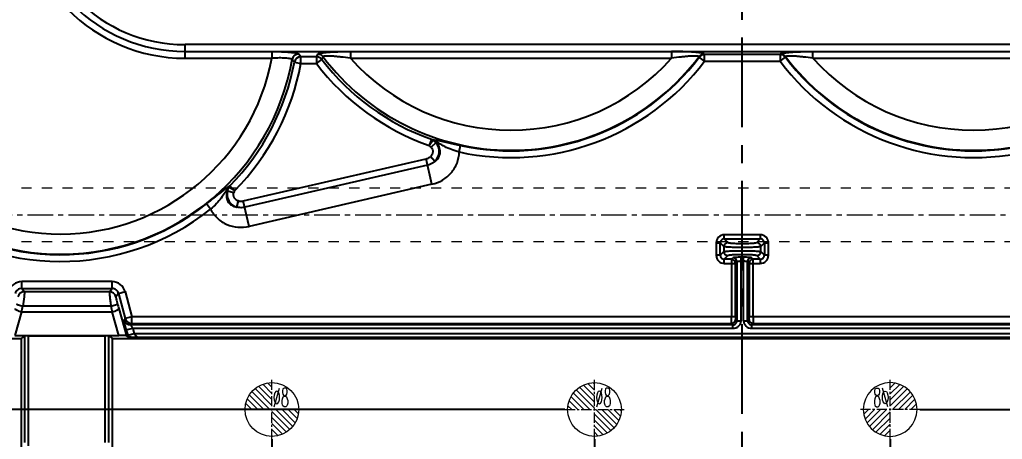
# Model space of a CAD drawing. Header units: millimetres. Extents: x -685 to 1888, y -6001 to 855.
# Drawn here: x 98.3 to 244.5, y -2844.4 to -2781.9 of the extents above; entities that cross this region are included whole.
import ezdxf
from ezdxf.enums import TextEntityAlignment as Align

# ---------------------------------------------------------------- set-up
doc = ezdxf.new("R2010")
doc.units = ezdxf.units.MM
doc.header["$LTSCALE"] = 16.335
doc.header["$PDMODE"] = 3
doc.header["$PDSIZE"] = 0.3125
doc.linetypes.add('CENTER', pattern=[0.6, 0.375, -0.075, 0.075, -0.075])
doc.linetypes.add('HIDDEN', pattern=[0.2, 0.1, -0.1])
doc.layers.get('0').update_dxf_attribs({"linetype": 'CONTINUOUS'})
doc.layers.get('Defpoints').update_dxf_attribs({"linetype": 'CONTINUOUS'})
for name, color, linetype, lineweight in [('cool', 153, 'HIDDEN', 9), ('dim', 82, 'CONTINUOUS', 9), ('epin', 13, 'CONTINUOUS', 9)]:
    doc.layers.add(name, color=color, linetype=linetype, lineweight=lineweight)
doc.styles.get("Standard").update_dxf_attribs({"font": 'txt', "width": 0.8})
doc.styles.add('TXT05', font='txt.shx', dxfattribs={"width": 0.5, "bigfont": 'gbcbig.shx'})
doc.dimstyles.new('mold', dxfattribs={"dimtxt": 8, "dimasz": 5, "dimexe": 0, "dimexo": 0, "dimgap": 0, "dimtad": 1, "dimzin": 1, "dimtxsty": 'Standard', "dimcen": 0, "dimclrd": 4, "dimclre": 4, "dimclrt": 6, "dimazin": 0, "dimtfac": 1, "dimtofl": 0, "dimtmove": 0, "dimatfit": 3, "dimfxl": 0, "dimarcsym": 0})

# ---------------------------------------------------------------- blocks, each defined once
blk = doc.blocks.new('epin_ejp_8')
at = {"layer": 'epin'}
h = blk.add_hatch(dxfattribs=at)
h.set_pattern_fill('_ANSI31', color=123, scale=0.2, angle=90, style=0)
h.set_pattern_definition([(135, (-263.1036, 1313.3417), (-0.4490128, -0.4490128), [])])
h.paths.add_polyline_path([(0, 4, 0.414214), (-4, 0), (0, 0)])
h.paths.add_polyline_path([(4, 0), (0, 0), (0, -4, 0.414214)])
at = {"layer": 'epin', "color": 1, "linetype": 'CENTER', "ltscale": 0.248791}
for p, q in [((0, -4.4), (0, 4.4)), ((-4.4, 0), (4.4, 0))]:
    blk.add_line(p, q, dxfattribs=at)
at = {"layer": 'epin'}
blk.add_circle((0, 0), 4, dxfattribs=at)
at = {"layer": 'epin', "color": 6, "style": 'TXT05', "width": 0.5}
blk.add_text('%%c8', height=2.8, dxfattribs=at).set_placement((1.33, 1.8), align=Align.MIDDLE)
blk = doc.blocks.new('124')
at = {"layer": 'cool', "ltscale": 0.932966}
for p, q in [((10.14, -1344.71), (401.48, -1344.71)), ((10.14, -1352.71), (401.48, -1352.71))]:
    blk.add_line(p, q, dxfattribs=at)
at = {"layer": 'cool', "color": 1, "linetype": 'CENTER', "ltscale": 0.621977}
blk.add_line((-4.19, -1348.71), (415.81, -1348.71), dxfattribs=at)
blk = doc.blocks.new('*D342')
at = {"layer": 'Defpoints', "color": 0}
for p in [(205.81, -2750.93), (387.66, -2810.93), (421.82, -2810.93)]:
    blk.add_point(p, dxfattribs=at)
at = {"layer": 'dim', "color": 4, "lineweight": -2}
blk.add_line((387.66, -2810.93), (436.49, -2810.93), dxfattribs=at)
at = {"layer": 'dim', "color": 6, "insert": (429.15, -2808.01), "char_height": 5, "attachment_point": 5}
blk.add_mtext('60,00', dxfattribs=at)
blk = doc.blocks.new('*D343')
at = {"layer": 'Defpoints', "color": 0}
for p in [(205.81, -2750.93), (362.71, -2791.93), (421.82, -2791.93)]:
    blk.add_point(p, dxfattribs=at)
at = {"layer": 'dim', "color": 4, "lineweight": -2}
blk.add_line((362.71, -2791.93), (435.82, -2791.93), dxfattribs=at)
at = {"layer": 'dim', "color": 6, "insert": (428.82, -2789.01), "char_height": 5, "attachment_point": 5}
blk.add_mtext('41,00', dxfattribs=at)
blk = doc.blocks.new('*D344')
at = {"layer": 'Defpoints', "color": 0}
for p in [(205.81, -2750.93), (350.21, -2827.93), (421.82, -2827.93)]:
    blk.add_point(p, dxfattribs=at)
at = {"layer": 'dim', "color": 4, "lineweight": -2}
blk.add_line((350.21, -2827.93), (437.15, -2827.93), dxfattribs=at)
at = {"layer": 'dim', "color": 6, "insert": (429.49, -2825.01), "char_height": 5, "attachment_point": 5}
blk.add_mtext('77,00', dxfattribs=at)
blk = doc.blocks.new('*D345')
at = {"layer": 'Defpoints', "color": 0}
for p in [(205.81, -2750.93), (232.21, -2839.93), (421.82, -2839.93)]:
    blk.add_point(p, dxfattribs=at)
at = {"layer": 'dim', "color": 4, "lineweight": -2}
blk.add_line((232.21, -2839.93), (437.15, -2839.93), dxfattribs=at)
at = {"layer": 'dim', "color": 6, "insert": (429.49, -2837.01), "char_height": 5, "attachment_point": 5}
blk.add_mtext('89,00', dxfattribs=at)
blk = doc.blocks.new('*D346')
at = {"layer": 'Defpoints', "color": 0}
for p in [(205.81, -2750.93), (346.69, -2865.93), (421.82, -2865.93)]:
    blk.add_point(p, dxfattribs=at)
at = {"layer": 'dim', "color": 4, "lineweight": -2}
blk.add_line((346.69, -2865.93), (438.49, -2865.93), dxfattribs=at)
at = {"layer": 'dim', "color": 6, "insert": (430.15, -2863.01), "char_height": 5, "attachment_point": 5}
blk.add_mtext('115,00', dxfattribs=at)
blk = doc.blocks.new('*D347')
at = {"layer": 'Defpoints', "color": 0}
for p in [(205.81, -2750.93), (384.61, -2900.93), (421.82, -2900.93)]:
    blk.add_point(p, dxfattribs=at)
at = {"layer": 'dim', "color": 4, "lineweight": -2}
blk.add_line((384.61, -2900.93), (439.15, -2900.93), dxfattribs=at)
at = {"layer": 'dim', "color": 6, "insert": (430.49, -2898.01), "char_height": 5, "attachment_point": 5}
blk.add_mtext('150,00', dxfattribs=at)
blk = doc.blocks.new('*D354')
at = {"layer": 'Defpoints', "color": 0}
for p in [(205.81, -2750.93), (205.81, -2915.82), (205.81, -2931.45)]:
    blk.add_point(p, dxfattribs=at)
at = {"layer": 'dim', "color": 4, "lineweight": -2}
blk.add_line((205.81, -2915.82), (205.81, -2942.12), dxfattribs=at)
at = {"layer": 'dim', "color": 6, "insert": (202.89, -2936.78), "char_height": 5, "attachment_point": 5, "rotation": 90}
blk.add_mtext('0,00', dxfattribs=at)
blk = doc.blocks.new('*D355')
at = {"layer": 'Defpoints', "color": 0}
for p in [(205.81, -2750.93), (227.81, -2844.33), (227.81, -2931.45)]:
    blk.add_point(p, dxfattribs=at)
at = {"layer": 'dim', "color": 4, "lineweight": -2}
blk.add_line((227.81, -2844.33), (227.81, -2946.78), dxfattribs=at)
at = {"layer": 'dim', "color": 6, "insert": (224.89, -2939.12), "char_height": 5, "attachment_point": 5, "rotation": 90}
blk.add_mtext('22,00', dxfattribs=at)
blk = doc.blocks.new('*D356')
at = {"layer": 'Defpoints', "color": 0}
for p in [(205.81, -2750.93), (275.81, -2844.33), (275.81, -2931.45)]:
    blk.add_point(p, dxfattribs=at)
at = {"layer": 'dim', "color": 4, "lineweight": -2}
blk.add_line((275.81, -2844.33), (275.81, -2946.12), dxfattribs=at)
at = {"layer": 'dim', "color": 6, "insert": (272.89, -2938.78), "char_height": 5, "attachment_point": 5, "rotation": 90}
blk.add_mtext('70,00', dxfattribs=at)
blk = doc.blocks.new('*D357')
at = {"layer": 'Defpoints', "color": 0}
for p in [(205.81, -2750.93), (345.81, -2832.33), (345.81, -2931.45)]:
    blk.add_point(p, dxfattribs=at)
at = {"layer": 'dim', "color": 4, "lineweight": -2}
blk.add_line((345.81, -2832.33), (345.81, -2948.78), dxfattribs=at)
at = {"layer": 'dim', "color": 6, "insert": (342.89, -2940.12), "char_height": 5, "attachment_point": 5, "rotation": 90}
blk.add_mtext('140,00', dxfattribs=at)
blk = doc.blocks.new('*D358')
at = {"layer": 'Defpoints', "color": 0}
for p in [(205.81, -2750.93), (358.31, -2796.33), (358.31, -2931.45)]:
    blk.add_point(p, dxfattribs=at)
at = {"layer": 'dim', "color": 4, "lineweight": -2}
blk.add_line((358.31, -2796.33), (358.31, -2950.12), dxfattribs=at)
at = {"layer": 'dim', "color": 6, "insert": (355.39, -2940.78), "char_height": 5, "attachment_point": 5, "rotation": 90}
blk.add_mtext('152,50', dxfattribs=at)
blk = doc.blocks.new('*D359')
at = {"layer": 'Defpoints', "color": 0}
for p in [(205.81, -2750.93), (375.81, -2905.59), (375.81, -2931.45)]:
    blk.add_point(p, dxfattribs=at)
at = {"layer": 'dim', "color": 4, "lineweight": -2}
blk.add_line((375.81, -2905.59), (375.81, -2948.78), dxfattribs=at)
at = {"layer": 'dim', "color": 6, "insert": (372.89, -2940.12), "char_height": 5, "attachment_point": 5, "rotation": 90}
blk.add_mtext('170,00', dxfattribs=at)
blk = doc.blocks.new('*D372')
at = {"layer": 'Defpoints', "color": 0}
for p in [(205.81, -2750.93), (-10.2, -2810.93), (23.97, -2810.93)]:
    blk.add_point(p, dxfattribs=at)
at = {"layer": 'dim', "color": 4, "lineweight": -2}
blk.add_line((23.97, -2810.93), (-24.87, -2810.93), dxfattribs=at)
at = {"layer": 'dim', "color": 6, "insert": (-17.53, -2808.01), "char_height": 5, "attachment_point": 5}
blk.add_mtext('60,00', dxfattribs=at)
blk = doc.blocks.new('*D373')
at = {"layer": 'Defpoints', "color": 0}
for p in [(205.81, -2750.93), (-10.2, -2791.93), (48.91, -2791.93)]:
    blk.add_point(p, dxfattribs=at)
at = {"layer": 'dim', "color": 4, "lineweight": -2}
blk.add_line((48.91, -2791.93), (-24.2, -2791.93), dxfattribs=at)
at = {"layer": 'dim', "color": 6, "insert": (-17.2, -2789.01), "char_height": 5, "attachment_point": 5}
blk.add_mtext('41,00', dxfattribs=at)
blk = doc.blocks.new('*D374')
at = {"layer": 'Defpoints', "color": 0}
for p in [(205.81, -2750.93), (-10.2, -2827.93), (61.41, -2827.93)]:
    blk.add_point(p, dxfattribs=at)
at = {"layer": 'dim', "color": 4, "lineweight": -2}
blk.add_line((61.41, -2827.93), (-25.53, -2827.93), dxfattribs=at)
at = {"layer": 'dim', "color": 6, "insert": (-17.87, -2825.01), "char_height": 5, "attachment_point": 5}
blk.add_mtext('77,00', dxfattribs=at)
blk = doc.blocks.new('*D375')
at = {"layer": 'Defpoints', "color": 0}
for p in [(205.81, -2750.93), (-10.2, -2839.93), (179.41, -2839.93)]:
    blk.add_point(p, dxfattribs=at)
at = {"layer": 'dim', "color": 4, "lineweight": -2}
blk.add_line((179.41, -2839.93), (-25.53, -2839.93), dxfattribs=at)
at = {"layer": 'dim', "color": 6, "insert": (-17.87, -2837.01), "char_height": 5, "attachment_point": 5}
blk.add_mtext('89,00', dxfattribs=at)
blk = doc.blocks.new('*D376')
at = {"layer": 'Defpoints', "color": 0}
for p in [(205.81, -2750.93), (-10.2, -2865.93), (64.93, -2865.93)]:
    blk.add_point(p, dxfattribs=at)
at = {"layer": 'dim', "color": 4, "lineweight": -2}
blk.add_line((64.93, -2865.93), (-26.87, -2865.93), dxfattribs=at)
at = {"layer": 'dim', "color": 6, "insert": (-18.53, -2863.01), "char_height": 5, "attachment_point": 5}
blk.add_mtext('115,00', dxfattribs=at)
blk = doc.blocks.new('*D377')
at = {"layer": 'Defpoints', "color": 0}
for p in [(205.81, -2750.93), (-10.2, -2900.93), (27.01, -2900.93)]:
    blk.add_point(p, dxfattribs=at)
at = {"layer": 'dim', "color": 4, "lineweight": -2}
blk.add_line((27.01, -2900.93), (-27.53, -2900.93), dxfattribs=at)
at = {"layer": 'dim', "color": 6, "insert": (-18.87, -2898.01), "char_height": 5, "attachment_point": 5}
blk.add_mtext('150,00', dxfattribs=at)
blk = doc.blocks.new('*D383')
at = {"layer": 'Defpoints', "color": 0}
for p in [(205.81, -2750.93), (183.81, -2844.33), (183.81, -2931.45)]:
    blk.add_point(p, dxfattribs=at)
at = {"layer": 'dim', "color": 4, "lineweight": -2}
blk.add_line((183.81, -2844.33), (183.81, -2946.78), dxfattribs=at)
at = {"layer": 'dim', "color": 6, "insert": (180.89, -2939.12), "char_height": 5, "attachment_point": 5, "rotation": 90}
blk.add_mtext('22,00', dxfattribs=at)
blk = doc.blocks.new('*D384')
at = {"layer": 'Defpoints', "color": 0}
for p in [(205.81, -2750.93), (135.81, -2844.33), (135.81, -2931.45)]:
    blk.add_point(p, dxfattribs=at)
at = {"layer": 'dim', "color": 4, "lineweight": -2}
blk.add_line((135.81, -2844.33), (135.81, -2946.12), dxfattribs=at)
at = {"layer": 'dim', "color": 6, "insert": (132.89, -2938.78), "char_height": 5, "attachment_point": 5, "rotation": 90}
blk.add_mtext('70,00', dxfattribs=at)
blk = doc.blocks.new('*D361')
at = {"layer": 'Defpoints', "color": 0}
for p in [(205.81, -2750.93), (65.81, -2832.33), (65.81, -2931.45)]:
    blk.add_point(p, dxfattribs=at)
at = {"layer": 'dim', "color": 4, "lineweight": -2}
blk.add_line((65.81, -2832.33), (65.81, -2948.78), dxfattribs=at)
at = {"layer": 'dim', "color": 6, "insert": (62.89, -2940.12), "char_height": 5, "attachment_point": 5, "rotation": 90}
blk.add_mtext('140,00', dxfattribs=at)
blk = doc.blocks.new('*D362')
at = {"layer": 'Defpoints', "color": 0}
for p in [(205.81, -2750.93), (53.31, -2796.33), (53.31, -2931.45)]:
    blk.add_point(p, dxfattribs=at)
at = {"layer": 'dim', "color": 4, "lineweight": -2}
blk.add_line((53.31, -2796.33), (53.31, -2950.12), dxfattribs=at)
at = {"layer": 'dim', "color": 6, "insert": (50.39, -2940.78), "char_height": 5, "attachment_point": 5, "rotation": 90}
blk.add_mtext('152,50', dxfattribs=at)
blk = doc.blocks.new('*D363')
at = {"layer": 'Defpoints', "color": 0}
for p in [(205.81, -2750.93), (35.81, -2905.59), (35.81, -2931.45)]:
    blk.add_point(p, dxfattribs=at)
at = {"layer": 'dim', "color": 4, "lineweight": -2}
blk.add_line((35.81, -2905.59), (35.81, -2948.78), dxfattribs=at)
at = {"layer": 'dim', "color": 6, "insert": (32.89, -2940.12), "char_height": 5, "attachment_point": 5, "rotation": 90}
blk.add_mtext('170,00', dxfattribs=at)

msp = doc.modelspace()

# ---------------------------------------------------------------- linework, layer by layer
at = {"color": 1, "linetype": 'CENTER', "ltscale": 2.176921}
msp.add_line((205.812, -2925.929), (205.812, -2575.929), dxfattribs=at)
at = {"color": 7, "linetype": 'Continuous'}
for p, q in [((122.899, -2787.647), (122.899, -2785.626)), ((288.724, -2785.626), (122.899, -2785.626)), ((122.899, -2786.647), (288.724, -2786.625)), ((135.81, -2786.647), (135.81, -2787.647)), ((140.137, -2787.424), (139.804, -2787.026)), ((142.427, -2787.424), (142.624, -2787.026)), ((147.483, -2786.647), (147.483, -2787.647)), ((195.297, -2786.647), (195.297, -2787.647)), ((200.156, -2787.026), (200.197, -2787.107)), ((211.426, -2787.107), (211.467, -2787.026)), ((216.326, -2787.647), (216.326, -2786.647)), ((122.899, -2787.647), (135.81, -2787.647)), ((139.154, -2788.241), (140.137, -2788.423)), ((140.137, -2788.423), (140.137, -2787.424)), ((142.427, -2787.424), (140.137, -2787.424)), ((140.137, -2788.423), (142.427, -2788.423)), ((142.427, -2787.424), (142.427, -2788.423)), ((142.427, -2788.423), (143.221, -2787.816)), ((143.221, -2787.817), (143.422, -2787.423)), ((147.483, -2787.647), (195.297, -2787.647)), ((199.359, -2787.423), (199.4, -2787.503)), ((200.197, -2788.106), (199.4, -2787.503)), ((200.197, -2788.106), (200.197, -2787.107)), ((211.426, -2787.107), (200.197, -2787.107)), ((200.197, -2788.106), (211.426, -2788.106)), ((211.426, -2787.107), (211.426, -2788.106)), ((211.426, -2788.106), (212.223, -2787.503)), ((212.223, -2787.503), (212.264, -2787.423)), ((216.326, -2787.647), (264.14, -2787.647)), ((159.562, -2799.717), (159.228, -2800.659)), ((159.228, -2800.659), (159.761, -2799.844)), ((160.207, -2800.219), (159.495, -2800.882)), ((163.678, -2801.598), (163.891, -2800.622)), ((131.552, -2808.876), (158.76, -2802.605)), ((159.634, -2806.398), (158.76, -2802.605)), ((160.042, -2803.028), (159.412, -2802.287)), ((158.978, -2803.554), (131.771, -2809.824)), ((129.206, -2807.364), (130.137, -2807.648)), ((129.443, -2806.832), (130.279, -2807.331)), ((130.279, -2807.331), (129.566, -2806.63)), ((159.634, -2806.398), (132.426, -2812.669)), ((130.584, -2809.818), (130.826, -2808.875)), ((132.426, -2812.669), (131.552, -2808.876)), ((126.689, -2810.123), (126.07, -2809.339)), ((203.132, -2814.53), (203.132, -2813.928)), ((208.491, -2813.928), (203.132, -2813.928)), ((203.132, -2814.53), (208.491, -2814.53)), ((203.132, -2814.53), (203.676, -2815.075)), ((207.947, -2815.075), (208.491, -2814.53)), ((208.491, -2813.928), (208.491, -2814.53)), ((201.929, -2815.131), (202.53, -2815.131)), ((201.929, -2815.132), (201.929, -2816.973)), ((203.075, -2815.676), (202.53, -2815.131)), ((202.53, -2816.974), (202.53, -2815.131)), ((203.075, -2815.676), (203.075, -2816.429)), ((209.093, -2815.131), (208.548, -2815.676)), ((208.548, -2816.429), (208.548, -2815.676)), ((209.093, -2815.131), (209.695, -2815.131)), ((209.093, -2815.131), (209.093, -2816.974)), ((209.695, -2816.974), (209.695, -2815.132)), ((202.53, -2816.974), (201.929, -2816.974)), ((202.53, -2816.974), (203.075, -2816.429)), ((203.676, -2817.031), (203.132, -2817.575)), ((204.19, -2817.575), (203.132, -2817.575)), ((203.132, -2818.177), (203.132, -2817.575)), ((204.19, -2817.575), (204.417, -2817.348)), ((204.19, -2817.575), (204.19, -2826.116)), ((206.003, -2817.27), (205.62, -2817.27)), ((205.62, -2826.718), (205.62, -2817.27)), ((206.003, -2826.718), (206.003, -2817.27)), ((207.206, -2817.348), (207.433, -2817.575)), ((208.491, -2817.575), (207.433, -2817.575)), ((207.433, -2826.116), (207.433, -2817.575)), ((208.491, -2817.575), (207.947, -2817.031)), ((208.491, -2817.575), (208.491, -2818.177)), ((208.548, -2816.429), (209.093, -2816.974)), ((209.695, -2816.974), (209.093, -2816.974)), ((203.132, -2818.177), (204.791, -2818.177)), ((205.019, -2817.95), (204.791, -2818.177)), ((204.791, -2826.116), (204.791, -2818.177)), ((205.019, -2817.95), (205.019, -2826.718)), ((205.62, -2817.871), (206.003, -2817.871)), ((206.832, -2818.177), (206.605, -2817.95)), ((206.605, -2826.718), (206.605, -2817.95)), ((206.832, -2818.177), (208.491, -2818.177)), ((206.832, -2818.177), (206.832, -2826.116)), ((98.593, -2821.897), (98.593, -2820.894)), ((98.593, -2821.897), (98.987, -2822.41)), ((98.593, -2821.897), (112.03, -2821.897)), ((112.03, -2820.894), (98.594, -2820.894)), ((111.636, -2822.41), (112.03, -2821.897)), ((112.03, -2821.897), (112.03, -2820.894)), ((111.636, -2822.41), (98.987, -2822.41)), ((112.998, -2822.64), (112.604, -2823.153)), ((112.998, -2822.64), (113.966, -2822.38)), ((112.998, -2822.64), (113.999, -2826.375)), ((113.966, -2822.38), (114.967, -2826.116)), ((111.856, -2824.554), (98.768, -2824.554)), ((113.015, -2824.909), (114.168, -2828.944)), ((98.576, -2825.409), (97.582, -2828.89)), ((98.576, -2825.409), (112.047, -2825.409)), ((113.041, -2828.89), (112.047, -2825.409)), ((113.84, -2826.583), (113.999, -2826.375)), ((114.967, -2826.116), (113.999, -2826.375)), ((114.967, -2827.119), (114.967, -2826.116)), ((204.791, -2826.116), (114.967, -2826.116)), ((204.817, -2826.517), (205.019, -2826.718)), ((206.605, -2826.718), (206.806, -2826.517)), ((296.656, -2826.116), (206.832, -2826.116)), ((114.141, -2828.087), (115.109, -2827.827)), ((114.967, -2827.119), (114.808, -2827.326)), ((204.424, -2827.326), (114.808, -2827.326)), ((114.967, -2827.119), (204.216, -2827.119)), ((115.109, -2827.827), (115.333, -2828.663)), ((115.109, -2827.827), (204.424, -2827.827)), ((204.424, -2827.326), (204.216, -2827.119)), ((204.424, -2827.827), (204.424, -2827.326)), ((205.019, -2826.718), (205.62, -2826.718)), ((206.003, -2826.718), (206.605, -2826.718)), ((207.407, -2827.119), (207.2, -2827.326)), ((296.815, -2827.326), (207.2, -2827.326)), ((207.2, -2827.326), (207.2, -2827.827)), ((207.2, -2827.827), (296.514, -2827.827)), ((207.407, -2827.119), (296.656, -2827.119)), ((93.252, -2829.369), (98.548, -2829.369)), ((97.582, -2828.89), (113.041, -2828.89)), ((98.548, -2829.369), (99.072, -2828.967)), ((98.548, -2845.53), (98.548, -2829.369)), ((99.072, -2844.859), (99.072, -2828.967)), ((99.598, -2845.357), (99.598, -2828.942)), ((99.598, -2828.942), (111.025, -2828.942)), ((111.025, -2844.859), (111.025, -2828.942)), ((111.551, -2844.859), (111.551, -2828.967)), ((111.551, -2828.967), (112.075, -2829.369)), ((112.075, -2845.53), (112.075, -2829.369)), ((112.075, -2829.369), (299.548, -2829.369)), ((114.141, -2828.087), (114.365, -2828.922)), ((114.411, -2829.091), (114.168, -2828.944)), ((115.333, -2828.663), (114.365, -2828.922)), ((296.29, -2828.663), (115.333, -2828.663)), ((115.84, -2829.165), (295.783, -2829.165))]:
    msp.add_line(p, q, dxfattribs=at)
for centre, radius, start, end in [((104.307, -2781.767), 35.046, 111.69161, 350.0013), ((104.307, -2781.767), 32.047, 111.69165, 349.42748), ((122.899, -2763.039), 24.608, 180, 270), ((122.899, -2763.039), 23.586, 180, 270), ((122.899, -2763.039), 22.587, 180, 270), ((104.307, -2781.767), 36.126, 154.69384, 308.28502), ((104.307, -2781.767), 35.127, 154.69601, 308.28361), ((139.815, -2788.038), 1.012, 90.59085, 169.40023), ((104.307, -2781.767), 35.444, 315.45289, 349.47577), ((104.307, -2781.767), 36.443, 315.45289, 349.47577), ((-50.209, -2950.523), 249.387, 40.59623, 40.71404), ((140.147, -2788.436), 1.012, 90.60267, 168.88528), ((142.421, -2788.435), 1.011, 37.68025, 89.6766), ((171.39, -2766.305), 36.443, 217.36701, 250.50503), ((171.39, -2766.305), 35.444, 217.36701, 250.50503), ((171.39, -2766.305), 35.046, 217.05474, 322.94526), ((171.39, -2766.305), 32.047, 221.75488, 318.24512), ((171.39, -2766.305), 36.126, 257.67281, 322.88116), ((171.39, -2766.305), 35.127, 257.67499, 322.88116), ((200.202, -2788.118), 1.011, 90.32394, 142.55719), ((211.421, -2788.118), 1.011, 37.44315, 89.67663), ((240.233, -2766.305), 36.126, 217.11884, 282.32707), ((240.233, -2766.305), 35.127, 217.11884, 282.32566), ((240.233, -2766.305), 35.046, 217.05474, 322.94526), ((240.233, -2766.305), 32.047, 221.75488, 318.24512), ((158.695, -2801.54), 2.008, 312.13614, 41.15282), ((131.143, -2807.89), 2.008, 164.80321, 253.8218), ((203.131, -2815.13), 1.202, 89.93693, 180.05989), ((208.492, -2815.13), 1.202, 359.93708, 90.05943), ((203.68, -2815.68), 0.605, 90.35239, 179.66602), ((207.943, -2815.68), 0.605, 0.33398, 89.64734), ((203.131, -2816.975), 1.202, 179.93707, 270.05943), ((203.68, -2816.425), 0.605, 180.33409, 269.64864), ((204.186, -2818.18), 0.605, 0.33572, 89.66428), ((204.413, -2817.953), 0.605, 0.33542, 89.66455), ((207.21, -2817.953), 0.605, 90.33545, 179.66457), ((207.437, -2818.18), 0.605, 90.33572, 179.66428), ((207.943, -2816.425), 0.605, 270.35361, 359.66613), ((208.492, -2816.975), 1.202, 269.93694, 0.0599), ((98.593, -2822.899), 2.004, 89.98167, 165.01778), ((112.03, -2822.899), 2.004, 14.98167, 90.01778), ((98.991, -2823.418), 1.008, 90.23739, 164.75382), ((111.632, -2823.418), 1.008, 15.24109, 89.75869), ((10.892, -2805.369), 89.945, 347.12609, 347.68446), ((199.732, -2805.369), 89.946, 192.31555, 192.8739), ((170.401, -2808.513), 59.682, 195.26332, 195.94545), ((114.971, -2826.111), 1.008, 195.22947, 269.77053), ((204.212, -2826.513), 0.605, 270.33515, 359.66313), ((207.411, -2826.513), 0.605, 180.33568, 269.66432), ((114.812, -2826.318), 1.008, 195.24139, 269.75864), ((136.619, -2822.96), 23.039, 194.99961, 195.43485)]:
    msp.add_arc(centre, radius, start, end, dxfattribs=at)
for centre, major_axis, ratio, start_param, end_param in [((99.591, -2828.969), (0.52, 0), 0.0506126, 1.5571982, 3.0756346), ((111.032, -2828.969), (0.52, 0), 0.0506126, 0.065958, 1.5843945), ((113.126, -2828.944), (1.046, -0.004), 0.0523469, 0.0869494, 1.6517935)]:
    msp.add_ellipse(centre, major_axis=major_axis, ratio=ratio, start_param=start_param, end_param=end_param, dxfattribs=at)
for points, knots in [([(135.81, -2786.647), (136.292, -2786.647), (136.997, -2786.66), (137.899, -2786.705), (138.485, -2786.749), (138.979, -2786.804), (139.369, -2786.864), (139.63, -2786.931), (139.771, -2786.986), (139.804, -2787.026)], [0, 0, 0, 0, 0.358991, 0.523708, 0.6709798, 0.7957806, 0.8937848, 0.9620815, 1, 1, 1, 1]), ([(142.624, -2787.026), (142.634, -2787.006), (142.687, -2786.971), (142.853, -2786.91), (143.185, -2786.848), (143.694, -2786.785), (144.332, -2786.733), (145.057, -2786.694), (146.117, -2786.657), (146.932, -2786.647), (147.483, -2786.647)], [0, 0, 0, 0, 0.0133589, 0.0360012, 0.1101698, 0.2178693, 0.3508509, 0.5011596, 0.6624283, 1, 1, 1, 1]), ([(142.624, -2787.026), (142.703, -2787.026), (143.004, -2787.069), (143.286, -2787.245), (143.422, -2787.423)], [0, 0, 0, 0, 0.2604671, 1, 1, 1, 1]), ([(200.156, -2787.026), (200.147, -2787.006), (200.094, -2786.971), (199.928, -2786.91), (199.595, -2786.848), (199.086, -2786.785), (198.449, -2786.733), (197.724, -2786.694), (196.664, -2786.657), (195.849, -2786.647), (195.297, -2786.647)], [0, 0, 0, 0, 0.013354, 0.0360034, 0.1101696, 0.2178713, 0.3508538, 0.5011584, 0.6624309, 1, 1, 1, 1]), ([(200.156, -2787.026), (200.078, -2787.026), (199.776, -2787.069), (199.495, -2787.245), (199.359, -2787.423)], [0, 0, 0, 0, 0.2604637, 1, 1, 1, 1]), ([(211.467, -2787.026), (211.476, -2787.006), (211.529, -2786.971), (211.696, -2786.91), (212.028, -2786.848), (212.537, -2786.785), (213.174, -2786.733), (213.899, -2786.694), (214.959, -2786.657), (215.774, -2786.647), (216.326, -2786.647)], [0, 0, 0, 0, 0.013357, 0.0360094, 0.1101672, 0.2178722, 0.3508556, 0.5011549, 0.6624326, 1, 1, 1, 1]), ([(211.467, -2787.026), (211.546, -2787.026), (211.847, -2787.069), (212.129, -2787.245), (212.264, -2787.423)], [0, 0, 0, 0, 0.2604641, 1, 1, 1, 1]), ([(138.82, -2787.852), (138.798, -2787.818), (138.691, -2787.766), (138.494, -2787.713), (138.201, -2787.668), (137.664, -2787.619), (136.856, -2787.603), (136.174, -2787.625), (135.81, -2787.647)], [0, 0, 0, 0, 0.0395875, 0.1081552, 0.2053039, 0.3287932, 0.6401156, 1, 1, 1, 1]), ([(147.483, -2787.647), (147.02, -2787.58), (146.336, -2787.491), (145.447, -2787.399), (144.843, -2787.351), (144.31, -2787.325), (143.886, -2787.323), (143.609, -2787.344), (143.471, -2787.379), (143.428, -2787.407), (143.422, -2787.423)], [0, 0, 0, 0, 0.3428826, 0.5045392, 0.6542605, 0.7870425, 0.8939661, 0.9661288, 0.9876407, 1, 1, 1, 1]), ([(199.359, -2787.423), (199.353, -2787.407), (199.309, -2787.379), (199.172, -2787.344), (198.894, -2787.323), (198.47, -2787.325), (197.938, -2787.351), (197.333, -2787.399), (196.444, -2787.491), (195.761, -2787.58), (195.297, -2787.647)], [0, 0, 0, 0, 0.0123578, 0.0338703, 0.1060396, 0.2129703, 0.345762, 0.4954985, 0.6571653, 1, 1, 1, 1]), ([(216.326, -2787.647), (215.862, -2787.58), (215.179, -2787.491), (214.29, -2787.399), (213.685, -2787.351), (213.153, -2787.325), (212.729, -2787.323), (212.451, -2787.344), (212.314, -2787.379), (212.27, -2787.407), (212.264, -2787.423)], [0, 0, 0, 0, 0.342778, 0.5044484, 0.6541979, 0.7870043, 0.8939478, 0.9661261, 0.9876413, 1, 1, 1, 1]), ([(159.562, -2799.717), (159.821, -2799.763), (161.271, -2800.031), (162.708, -2800.363), (163.892, -2800.622)], [0, 0, 0, 0, 0.1782477, 1, 1, 1, 1]), ([(163.678, -2801.598), (163.286, -2801.496), (162.556, -2801.251), (161.534, -2800.827), (160.658, -2800.282), (160.066, -2799.974), (159.761, -2799.844)], [0, 0, 0, 0, 0.2820721, 0.5359404, 0.7691828, 1, 1, 1, 1]), ([(160.042, -2803.028), (160.261, -2802.874), (160.654, -2802.478), (160.929, -2801.67), (160.751, -2800.836), (160.406, -2800.397), (160.207, -2800.219)], [0, 0, 0, 0, 0.2469226, 0.5002072, 0.7534049, 1, 1, 1, 1]), ([(159.495, -2800.882), (159.669, -2801.069), (159.882, -2801.609), (159.607, -2802.121), (159.412, -2802.287)], [0, 0, 0, 0, 0.5000368, 1, 1, 1, 1]), ([(159.634, -2806.398), (160.181, -2806.272), (161.246, -2805.852), (162.566, -2804.759), (163.456, -2803.29), (163.672, -2802.16), (163.678, -2801.598)], [0, 0, 0, 0, 0.2501065, 0.5002006, 0.7501361, 1, 1, 1, 1]), ([(158.76, -2802.605), (158.82, -2802.591), (159.054, -2802.524), (159.274, -2802.404), (159.412, -2802.287)], [0, 0, 0, 0, 0.2562297, 1, 1, 1, 1]), ([(160.042, -2803.028), (159.965, -2803.094), (159.645, -2803.332), (159.267, -2803.487), (158.978, -2803.554)], [0, 0, 0, 0, 0.2552358, 1, 1, 1, 1]), ([(126.069, -2809.339), (126.437, -2809.049), (127.591, -2808.131), (128.754, -2807.224), (129.566, -2806.63)], [0, 0, 0, 0, 0.3178831, 1, 1, 1, 1]), ([(129.443, -2806.832), (129.227, -2807.082), (128.829, -2807.618), (128.279, -2808.491), (127.546, -2809.321), (126.996, -2809.859), (126.689, -2810.123)], [0, 0, 0, 0, 0.2306767, 0.4639634, 0.717956, 1, 1, 1, 1]), ([(129.206, -2807.364), (129.106, -2807.612), (128.987, -2808.157), (129.192, -2808.986), (129.793, -2809.591), (130.32, -2809.775), (130.584, -2809.818)], [0, 0, 0, 0, 0.2468083, 0.500098, 0.7532912, 1, 1, 1, 1]), ([(130.826, -2808.875), (130.578, -2808.812), (130.107, -2808.472), (130.062, -2807.893), (130.137, -2807.648)], [0, 0, 0, 0, 0.5000372, 1, 1, 1, 1]), ([(130.826, -2808.875), (130.883, -2808.89), (131.123, -2808.934), (131.373, -2808.918), (131.552, -2808.876)], [0, 0, 0, 0, 0.2442835, 1, 1, 1, 1]), ([(126.689, -2810.123), (126.94, -2810.626), (127.629, -2811.548), (129.072, -2812.478), (130.738, -2812.883), (131.879, -2812.795), (132.426, -2812.669)], [0, 0, 0, 0, 0.2498594, 0.4997938, 0.7498902, 1, 1, 1, 1]), ([(131.771, -2809.824), (131.675, -2809.847), (131.283, -2809.915), (130.874, -2809.892), (130.584, -2809.818)], [0, 0, 0, 0, 0.2473395, 1, 1, 1, 1]), ([(203.132, -2814.53), (202.979, -2814.529), (202.669, -2814.669), (202.529, -2814.979), (202.53, -2815.131)], [0, 0, 0, 0, 0.4999406, 1, 1, 1, 1]), ([(209.093, -2815.131), (209.094, -2814.979), (208.954, -2814.669), (208.644, -2814.529), (208.491, -2814.53)], [0, 0, 0, 0, 0.4999402, 1, 1, 1, 1]), ([(208.548, -2815.676), (208.525, -2815.694), (208.432, -2815.709), (208.261, -2815.737), (207.998, -2815.757), (207.662, -2815.778), (207.259, -2815.794), (206.635, -2815.811), (205.812, -2815.819), (204.988, -2815.811), (204.364, -2815.794), (203.961, -2815.778), (203.625, -2815.757), (203.362, -2815.737), (203.191, -2815.709), (203.098, -2815.694), (203.075, -2815.676)], [0, 0, 0, 0, 0.0160439, 0.0485685, 0.0967693, 0.1590233, 0.2332178, 0.3167665, 0.5000001, 0.6832335, 0.7667823, 0.8409768, 0.9032304, 0.9514312, 0.9839577, 1, 1, 1, 1]), ([(203.075, -2816.429), (203.098, -2816.411), (203.191, -2816.396), (203.362, -2816.369), (203.625, -2816.348), (203.961, -2816.328), (204.364, -2816.311), (204.988, -2816.294), (205.812, -2816.287), (206.635, -2816.294), (207.259, -2816.311), (207.662, -2816.328), (207.998, -2816.348), (208.261, -2816.369), (208.432, -2816.396), (208.525, -2816.411), (208.548, -2816.429)], [0, 0, 0, 0, 0.0160422, 0.0485689, 0.0967697, 0.1590232, 0.2332178, 0.3167666, 0.5000001, 0.6832336, 0.7667823, 0.8409768, 0.9032308, 0.9514316, 0.983956, 1, 1, 1, 1]), ([(203.677, -2815.075), (203.693, -2815.092), (203.768, -2815.108), (203.901, -2815.134), (204.106, -2815.156), (204.368, -2815.176), (204.683, -2815.192), (205.169, -2815.209), (205.812, -2815.217), (206.454, -2815.209), (206.941, -2815.192), (207.255, -2815.176), (207.517, -2815.156), (207.722, -2815.134), (207.855, -2815.108), (207.93, -2815.092), (207.946, -2815.075)], [0, 0, 0, 0, 0.0167007, 0.0495675, 0.0976347, 0.1595816, 0.2337389, 0.3172788, 0.5000002, 0.6827224, 0.7662622, 0.8404178, 0.9023612, 0.9504255, 0.983293, 1, 1, 1, 1]), ([(202.53, -2816.974), (202.529, -2817.126), (202.669, -2817.436), (202.979, -2817.576), (203.132, -2817.575)], [0, 0, 0, 0, 0.4999402, 1, 1, 1, 1]), ([(207.946, -2817.031), (207.93, -2817.014), (207.855, -2816.997), (207.722, -2816.971), (207.517, -2816.95), (207.255, -2816.929), (206.941, -2816.913), (206.454, -2816.896), (205.812, -2816.888), (205.169, -2816.896), (204.682, -2816.913), (204.368, -2816.929), (204.106, -2816.95), (203.901, -2816.971), (203.768, -2816.997), (203.693, -2817.014), (203.677, -2817.031)], [0, 0, 0, 0, 0.0167087, 0.0495776, 0.097643, 0.1595874, 0.2337437, 0.3172841, 0.5000068, 0.6827276, 0.7662668, 0.8404233, 0.9023691, 0.9504352, 0.9833007, 1, 1, 1, 1]), ([(205.62, -2817.27), (205.473, -2817.27), (205.198, -2817.273), (204.874, -2817.286), (204.659, -2817.303), (204.543, -2817.314), (204.468, -2817.329), (204.426, -2817.339), (204.417, -2817.348)], [0, 0, 0, 0, 0.3657987, 0.6808299, 0.8052701, 0.9018151, 0.9670386, 1, 1, 1, 1]), ([(207.206, -2817.348), (207.197, -2817.339), (207.155, -2817.329), (207.08, -2817.314), (206.964, -2817.303), (206.75, -2817.286), (206.425, -2817.273), (206.15, -2817.27), (206.003, -2817.27)], [0, 0, 0, 0, 0.0329601, 0.098182, 0.1947241, 0.3191605, 0.6341893, 1, 1, 1, 1]), ([(208.491, -2817.575), (208.644, -2817.576), (208.954, -2817.436), (209.094, -2817.126), (209.093, -2816.974)], [0, 0, 0, 0, 0.4999406, 1, 1, 1, 1]), ([(205.62, -2817.871), (205.547, -2817.871), (205.413, -2817.875), (205.227, -2817.889), (205.108, -2817.914), (205.029, -2817.93), (205.019, -2817.95)], [0, 0, 0, 0, 0.3573611, 0.6654064, 0.8897716, 1, 1, 1, 1]), ([(206.605, -2817.95), (206.594, -2817.93), (206.515, -2817.914), (206.396, -2817.889), (206.21, -2817.875), (206.076, -2817.871), (206.003, -2817.871)], [0, 0, 0, 0, 0.1102315, 0.3345975, 0.6426415, 1, 1, 1, 1]), ([(98.593, -2821.897), (98.379, -2821.896), (97.944, -2822.053), (97.68, -2822.433), (97.625, -2822.64)], [0, 0, 0, 0, 0.4999527, 1, 1, 1, 1]), ([(112.998, -2822.64), (112.943, -2822.433), (112.679, -2822.053), (112.244, -2821.896), (112.03, -2821.897)], [0, 0, 0, 0, 0.4999527, 1, 1, 1, 1]), ([(98.987, -2822.41), (98.995, -2822.431), (98.99, -2822.502), (98.988, -2822.64), (98.969, -2822.849), (98.933, -2823.236), (98.865, -2823.812), (98.804, -2824.296), (98.768, -2824.554)], [0, 0, 0, 0, 0.0308018, 0.0963065, 0.1941819, 0.3206085, 0.638003, 1, 1, 1, 1]), ([(111.636, -2822.41), (111.628, -2822.431), (111.633, -2822.502), (111.635, -2822.64), (111.654, -2822.849), (111.691, -2823.236), (111.758, -2823.812), (111.819, -2824.296), (111.856, -2824.554)], [0, 0, 0, 0, 0.0308011, 0.0963042, 0.1941783, 0.3206059, 0.6380042, 1, 1, 1, 1]), ([(112.604, -2823.153), (112.597, -2823.162), (112.6, -2823.201), (112.604, -2823.27), (112.623, -2823.376), (112.66, -2823.571), (112.727, -2823.858), (112.789, -2824.098), (112.824, -2824.225)], [0, 0, 0, 0, 0.0311456, 0.0969014, 0.1954595, 0.3224783, 0.64031, 1, 1, 1, 1]), ([(97.608, -2824.909), (97.609, -2824.954), (97.715, -2825.057), (97.915, -2825.173), (98.221, -2825.303), (98.452, -2825.376), (98.576, -2825.409)], [0, 0, 0, 0, 0.1210982, 0.3449826, 0.6519039, 1, 1, 1, 1]), ([(97.799, -2824.225), (97.805, -2824.234), (97.836, -2824.25), (97.894, -2824.278), (97.987, -2824.314), (98.164, -2824.377), (98.428, -2824.458), (98.651, -2824.522), (98.768, -2824.554)], [0, 0, 0, 0, 0.0316225, 0.0962879, 0.1929624, 0.320084, 0.6465871, 1, 1, 1, 1]), ([(111.856, -2824.554), (111.972, -2824.522), (112.195, -2824.458), (112.459, -2824.377), (112.636, -2824.314), (112.729, -2824.278), (112.787, -2824.25), (112.818, -2824.234), (112.824, -2824.225)], [0, 0, 0, 0, 0.3534052, 0.679904, 0.8070264, 0.9037035, 0.9683728, 1, 1, 1, 1]), ([(112.047, -2825.409), (112.171, -2825.376), (112.402, -2825.303), (112.708, -2825.173), (112.908, -2825.057), (113.014, -2824.954), (113.015, -2824.909)], [0, 0, 0, 0, 0.3479304, 0.6547287, 0.87881, 1, 1, 1, 1]), ([(204.216, -2827.119), (204.204, -2827.089), (204.209, -2826.979), (204.193, -2826.771), (204.192, -2826.467), (204.19, -2826.239), (204.19, -2826.116)], [0, 0, 0, 0, 0.0956457, 0.3167277, 0.6328146, 1, 1, 1, 1]), ([(204.791, -2826.116), (204.791, -2826.165), (204.793, -2826.254), (204.796, -2826.377), (204.809, -2826.457), (204.808, -2826.507), (204.817, -2826.517)], [0, 0, 0, 0, 0.3614282, 0.6725034, 0.8970493, 1, 1, 1, 1]), ([(206.806, -2826.517), (206.815, -2826.507), (206.815, -2826.458), (206.827, -2826.377), (206.83, -2826.254), (206.832, -2826.165), (206.832, -2826.116)], [0, 0, 0, 0, 0.1028098, 0.327126, 0.638155, 1, 1, 1, 1]), ([(207.433, -2826.116), (207.433, -2826.239), (207.431, -2826.467), (207.43, -2826.771), (207.414, -2826.979), (207.419, -2827.089), (207.407, -2827.119)], [0, 0, 0, 0, 0.3671856, 0.6832724, 0.9043542, 1, 1, 1, 1]), ([(114.141, -2828.087), (114.093, -2827.906), (114.006, -2827.568), (113.914, -2827.164), (113.863, -2826.893), (113.838, -2826.745), (113.833, -2826.65), (113.83, -2826.596), (113.84, -2826.583)], [0, 0, 0, 0, 0.3643984, 0.6813426, 0.807054, 0.9042567, 0.9690153, 1, 1, 1, 1]), ([(114.808, -2827.326), (114.792, -2827.333), (114.825, -2827.417), (114.875, -2827.502), (114.981, -2827.663), (115.063, -2827.769), (115.109, -2827.827)], [0, 0, 0, 0, 0.0869785, 0.304321, 0.6215415, 1, 1, 1, 1]), ([(204.424, -2827.326), (204.578, -2827.327), (204.888, -2827.181), (205.019, -2826.869), (205.019, -2826.718)], [0, 0, 0, 0, 0.5045289, 1, 1, 1, 1]), ([(204.424, -2827.827), (204.574, -2827.825), (204.878, -2827.78), (205.274, -2827.541), (205.549, -2827.171), (205.62, -2826.868), (205.62, -2826.718)], [0, 0, 0, 0, 0.2503029, 0.5003815, 0.7503067, 1, 1, 1, 1]), ([(206.003, -2826.718), (206.003, -2827.012), (206.224, -2827.471), (206.745, -2827.778), (207.049, -2827.825), (207.2, -2827.827)], [0, 0, 0, 0, 0.4942403, 0.7470095, 1, 1, 1, 1]), ([(206.605, -2826.718), (206.604, -2826.869), (206.721, -2827.19), (207.043, -2827.327), (207.2, -2827.326)], [0, 0, 0, 0, 0.4900614, 1, 1, 1, 1]), ([(114.411, -2829.091), (114.427, -2829.101), (114.488, -2829.106), (114.597, -2829.12), (114.755, -2829.128), (115.021, -2829.141), (115.387, -2829.152), (115.687, -2829.16), (115.84, -2829.165)], [0, 0, 0, 0, 0.0401033, 0.1211674, 0.2346951, 0.3708633, 0.6795095, 1, 1, 1, 1]), ([(115.333, -2828.663), (115.383, -2828.725), (115.482, -2828.84), (115.624, -2828.994), (115.74, -2829.098), (115.81, -2829.159), (115.84, -2829.165)], [0, 0, 0, 0, 0.3337711, 0.6360976, 0.869857, 1, 1, 1, 1])]:
    msp.add_open_spline(points, degree=3, knots=knots, dxfattribs=at)
for points in [[(159.761, -2799.844), (159.702, -2799.792), (159.634, -2799.748), (159.562, -2799.717)], [(159.761, -2799.844), (159.923, -2799.951), (160.075, -2800.077), (160.207, -2800.219)], [(159.495, -2800.882), (159.416, -2800.797), (159.325, -2800.722), (159.228, -2800.659)], [(129.206, -2807.364), (129.263, -2807.178), (129.344, -2806.999), (129.443, -2806.832)], [(129.566, -2806.63), (129.515, -2806.69), (129.473, -2806.759), (129.443, -2806.832)], [(130.279, -2807.331), (130.219, -2807.431), (130.17, -2807.538), (130.137, -2807.648)]]:
    msp.add_open_spline(points, degree=3, dxfattribs=at)

# ---------------------------------------------------------------- block references
msp.add_blockref('124', (0, -1462.22))
at = {"layer": 'epin'}
for p in [(135.812, -2839.929), (183.812, -2839.929)]:
    msp.add_blockref('epin_ejp_8', p, dxfattribs=at)
at = {"layer": 'epin', "xscale": -1}
msp.add_blockref('epin_ejp_8', (227.812, -2839.929), dxfattribs=at)

# ---------------------------------------------------------------- dimensions: what is measured, and where the dimension line sits
at = {"layer": 'dim'}
for feature_location, offset, dtype, origin, picture, middle in [((27.012, -2900.929), (-37.21, 0), 0, (205.812, -2750.929), '*D377', (-18.865, -2898.012)), ((64.931, -2865.929), (-75.129, 0), 0, (205.812, -2750.929), '*D376', (-18.532, -2863.012)), ((61.412, -2827.929), (-71.61, 0), 0, (205.812, -2750.929), '*D374', (-17.865, -2825.012)), ((179.412, -2839.929), (-189.61, 0), 0, (205.812, -2750.929), '*D375', (-17.865, -2837.012)), ((23.967, -2810.929), (-34.166, 0), 0, (205.812, -2750.929), '*D372', (-17.532, -2808.012)), ((48.912, -2791.929), (-59.11, 0), 0, (205.812, -2750.929), '*D373', (-17.198, -2789.012)), ((35.812, -2905.592), (0, -25.86), 1, (205.812, -2750.929), '*D363', (32.895, -2940.118)), ((53.312, -2796.329), (0, -135.123), 1, (205.812, -2750.929), '*D362', (50.395, -2940.785)), ((65.812, -2832.329), (0, -99.123), 1, (205.812, -2750.929), '*D361', (62.895, -2940.118)), ((135.812, -2844.329), (0, -87.123), 1, (205.812, -2750.929), '*D384', (132.895, -2938.785)), ((183.812, -2844.329), (0, -87.123), 1, (205.812, -2750.929), '*D383', (180.895, -2939.118)), ((205.811542506, -2915.823132399), (0, -15.628296824), 1, (205.811542506, -2750.928876322), '*D354', (202.89487584, -2936.784762556)), ((387.656, -2810.929), (34.166, 0), 0, (205.812, -2750.929), '*D342', (429.155, -2808.012)), ((362.712, -2791.929), (59.11, 0), 0, (205.812, -2750.929), '*D343', (428.821, -2789.012)), ((350.212, -2827.929), (71.61, 0), 0, (205.812, -2750.929), '*D344', (429.488, -2825.012)), ((232.212, -2839.929), (189.61, 0), 0, (205.812, -2750.929), '*D345', (429.488, -2837.012)), ((346.692, -2865.929), (75.129, 0), 0, (205.812, -2750.929), '*D346', (430.155, -2863.012)), ((384.612, -2900.929), (37.21, 0), 0, (205.812, -2750.929), '*D347', (430.488, -2898.012)), ((227.812, -2844.329), (0, -87.123), 1, (205.812, -2750.929), '*D355', (224.895, -2939.118)), ((275.812, -2844.329), (0, -87.123), 1, (205.812, -2750.929), '*D356', (272.895, -2938.785)), ((345.812, -2832.329), (0, -99.123), 1, (205.812, -2750.929), '*D357', (342.895, -2940.118)), ((358.312, -2796.329), (0, -135.123), 1, (205.812, -2750.929), '*D358', (355.395, -2940.785)), ((375.812, -2905.592), (0, -25.86), 1, (205.812, -2750.929), '*D359', (372.895, -2940.118))]:
    dim = msp.add_ordinate_dim(feature_location=feature_location, offset=offset, dtype=dtype, origin=origin, dimstyle='mold', override={"dimtxt": 5, "dimasz": 2}, dxfattribs=at)
    dim.commit()
    dim.dimension.update_dxf_attribs({"geometry": picture, "text_midpoint": middle})

doc.saveas('drawing.dxf')
